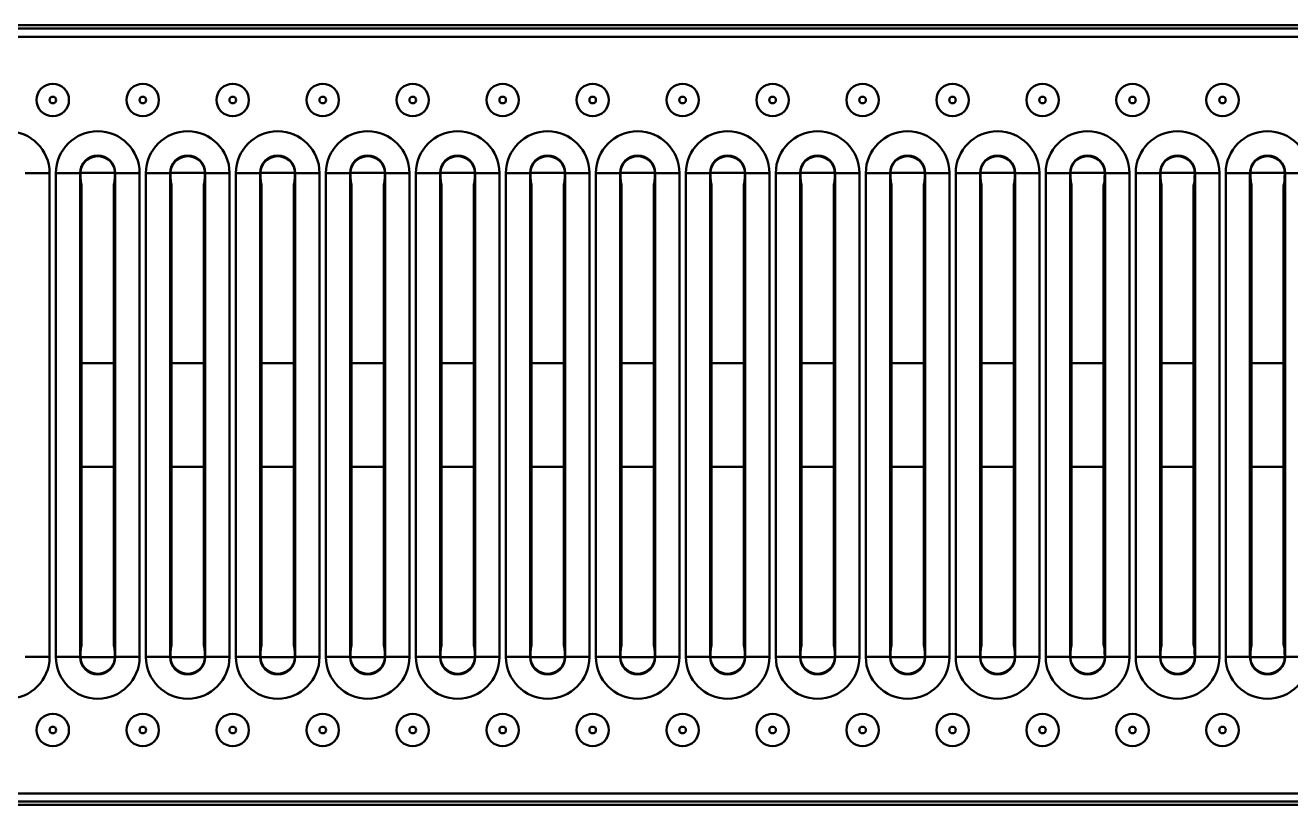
# Model space of a CAD drawing. Header units: millimetres. Extents: x 0 to 2100, y 0 to 1485.
# Drawn here: x 974.9 to 1169.7, y 736.2 to 856.2 of the extents above; entities that cross this region are included whole.
import ezdxf

# ---------------------------------------------------------------- set-up
doc = ezdxf.new("R2010")
doc.units = ezdxf.units.MM
doc.header["$LTSCALE"] = 5
doc.layers.add('Sichtbare Kanten(DIN)', color=7, linetype='Continuous', lineweight=50)
doc.layers.add('Sichtbare tangentiale Kanten(DIN)', color=7, linetype='Continuous', lineweight=50)

msp = doc.modelspace()

# ---------------------------------------------------------------- linework, layer by layer
at = {"layer": 'Sichtbare Kanten(DIN)'}
for p, q in [((1333.729, 856.186), (333.729, 856.186)), ((334.229, 855.686), (1333.229, 855.686)), ((983.604, 831.686), (983.604, 760.686)), ((988.554, 760.686), (988.554, 831.686)), ((997.454, 831.686), (997.454, 760.686)), ((1002.404, 760.686), (1002.404, 831.686)), ((1011.304, 831.686), (1011.304, 760.686)), ((1016.254, 760.686), (1016.254, 831.686)), ((1025.154, 831.686), (1025.154, 760.686)), ((1030.104, 760.686), (1030.104, 831.686)), ((1039.004, 831.686), (1039.004, 760.686)), ((1043.954, 760.686), (1043.954, 831.686)), ((1052.854, 831.686), (1052.854, 760.686)), ((1057.804, 760.686), (1057.804, 831.686)), ((1066.704, 831.686), (1066.704, 760.686)), ((1071.654, 760.686), (1071.654, 831.686)), ((1080.554, 831.686), (1080.554, 760.686)), ((1085.504, 760.686), (1085.504, 831.686)), ((1094.404, 831.686), (1094.404, 760.686)), ((1099.354, 760.686), (1099.354, 831.686)), ((1108.254, 831.686), (1108.254, 760.686)), ((1113.204, 760.686), (1113.204, 831.686)), ((1122.104, 831.686), (1122.104, 760.686)), ((1127.054, 760.686), (1127.054, 831.686)), ((1135.954, 831.686), (1135.954, 760.686)), ((1140.904, 760.686), (1140.904, 831.686)), ((1149.804, 831.686), (1149.804, 760.686)), ((1154.754, 760.686), (1154.754, 831.686)), ((1163.654, 831.686), (1163.654, 760.686)), ((1168.604, 760.686), (1168.604, 831.686)), ((334.229, 736.686), (1333.229, 736.686)), ((1333.729, 736.186), (333.729, 736.186))]:
    msp.add_line(p, q, dxfattribs=at)
for centre in [(979.154, 844.686), (993.004, 844.686), (1006.854, 844.686), (1020.704, 844.686), (1034.554, 844.686), (1048.404, 844.686), (1062.254, 844.686), (1076.104, 844.686), (1089.954, 844.686), (1103.804, 844.686), (1117.654, 844.686), (1131.504, 844.686), (1145.354, 844.686), (1159.204, 844.686), (979.154, 747.686), (993.004, 747.686), (1006.854, 747.686), (1020.704, 747.686), (1034.554, 747.686), (1048.404, 747.686), (1062.254, 747.686), (1076.104, 747.686), (1089.954, 747.686), (1103.804, 747.686), (1117.654, 747.686), (1131.504, 747.686), (1145.354, 747.686), (1159.204, 747.686)]:
    msp.add_circle(centre, 2.5, dxfattribs=at)
for centre, major_axis, ratio, start_param, end_param in [((986.079, 833.365), (0, 2.667), 0.9996402, 5.0597379, 7.5066327), ((999.929, 833.365), (0, 2.667), 0.9996402, 5.0597379, 7.5066327), ((1013.779, 833.365), (0, 2.667), 0.9996402, 5.0597379, 7.5066327), ((1027.629, 833.365), (0, 2.667), 0.9996402, 5.0597379, 7.5066327), ((1041.479, 833.365), (0, 2.667), 0.9996402, 5.0597379, 7.5066327), ((1055.329, 833.365), (0, 2.667), 0.9996402, 5.0597379, 7.5066327), ((1069.179, 833.365), (0, 2.667), 0.9996402, 5.0597379, 7.5066327), ((1083.029, 833.365), (0, 2.667), 0.9996402, 5.0597379, 7.5066327), ((1096.879, 833.365), (0, 2.667), 0.9996402, 5.0597379, 7.5066327), ((1110.729, 833.365), (0, 2.667), 0.9996402, 5.0597379, 7.5066327), ((1124.579, 833.365), (0, 2.667), 0.9996402, 5.0597379, 7.5066327), ((1138.429, 833.365), (0, 2.667), 0.9996402, 5.0597379, 7.5066327), ((1152.279, 833.365), (0, 2.667), 0.9996402, 5.0597379, 7.5066327), ((1166.129, 833.365), (0, 2.667), 0.9996402, 5.0597379, 7.5066327), ((983.604, 833.686), (0, 2), 0.0874887, 1.6961242, 3.1415927), ((988.554, 833.686), (0, -2), 0.0874887, 0, 1.4454685), ((997.454, 833.686), (0, 2), 0.0874887, 1.6961242, 3.1415927), ((1002.404, 833.686), (0, -2), 0.0874887, 0, 1.4454685), ((1011.304, 833.686), (0, 2), 0.0874887, 1.6961242, 3.1415927), ((1016.254, 833.686), (0, -2), 0.0874887, 0, 1.4454685), ((1025.154, 833.686), (0, 2), 0.0874887, 1.6961242, 3.1415927), ((1030.104, 833.686), (0, -2), 0.0874887, 0, 1.4454685), ((1039.004, 833.686), (0, 2), 0.0874887, 1.6961242, 3.1415927), ((1043.954, 833.686), (0, -2), 0.0874887, 0, 1.4454685), ((1052.854, 833.686), (0, 2), 0.0874887, 1.6961242, 3.1415927), ((1057.804, 833.686), (0, -2), 0.0874887, 0, 1.4454685), ((1066.704, 833.686), (0, 2), 0.0874887, 1.6961242, 3.1415927), ((1071.654, 833.686), (0, -2), 0.0874887, 0, 1.4454685), ((1080.554, 833.686), (0, 2), 0.0874887, 1.6961242, 3.1415927), ((1085.504, 833.686), (0, -2), 0.0874887, 0, 1.4454685), ((1094.404, 833.686), (0, 2), 0.0874887, 1.6961242, 3.1415927), ((1099.354, 833.686), (0, -2), 0.0874887, 0, 1.4454685), ((1108.254, 833.686), (0, 2), 0.0874887, 1.6961242, 3.1415927), ((1113.204, 833.686), (0, -2), 0.0874887, 0, 1.4454685), ((1122.104, 833.686), (0, 2), 0.0874887, 1.6961242, 3.1415927), ((1127.054, 833.686), (0, -2), 0.0874887, 0, 1.4454685), ((1135.954, 833.686), (0, 2), 0.0874887, 1.6961242, 3.1415927), ((1140.904, 833.686), (0, -2), 0.0874887, 0, 1.4454685), ((1149.804, 833.686), (0, 2), 0.0874887, 1.6961242, 3.1415927), ((1154.754, 833.686), (0, -2), 0.0874887, 0, 1.4454685), ((1163.654, 833.686), (0, 2), 0.0874887, 1.6961242, 3.1415927), ((1168.604, 833.686), (0, -2), 0.0874887, 0, 1.4454685), ((983.604, 758.686), (0, -2), 0.0874887, 3.1415927, 4.5870611), ((988.554, 758.686), (0, 2), 0.0874887, 4.8377168, 6.2831853), ((997.454, 758.686), (0, -2), 0.0874887, 3.1415927, 4.5870611), ((1002.404, 758.686), (0, 2), 0.0874887, 4.8377168, 6.2831853), ((1011.304, 758.686), (0, -2), 0.0874887, 3.1415927, 4.5870611), ((1016.254, 758.686), (0, 2), 0.0874887, 4.8377168, 6.2831853), ((1025.154, 758.686), (0, -2), 0.0874887, 3.1415927, 4.5870611), ((1030.104, 758.686), (0, 2), 0.0874887, 4.8377168, 6.2831853), ((1039.004, 758.686), (0, -2), 0.0874887, 3.1415927, 4.5870611), ((1043.954, 758.686), (0, 2), 0.0874887, 4.8377168, 6.2831853), ((1052.854, 758.686), (0, -2), 0.0874887, 3.1415927, 4.5870611), ((1057.804, 758.686), (0, 2), 0.0874887, 4.8377168, 6.2831853), ((1066.704, 758.686), (0, -2), 0.0874887, 3.1415927, 4.5870611), ((1071.654, 758.686), (0, 2), 0.0874887, 4.8377168, 6.2831853), ((1080.554, 758.686), (0, -2), 0.0874887, 3.1415927, 4.5870611), ((1085.504, 758.686), (0, 2), 0.0874887, 4.8377168, 6.2831853), ((1094.404, 758.686), (0, -2), 0.0874887, 3.1415927, 4.5870611), ((1099.354, 758.686), (0, 2), 0.0874887, 4.8377168, 6.2831853), ((1108.254, 758.686), (0, -2), 0.0874887, 3.1415927, 4.5870611), ((1113.204, 758.686), (0, 2), 0.0874887, 4.8377168, 6.2831853), ((1122.104, 758.686), (0, -2), 0.0874887, 3.1415927, 4.5870611), ((1127.054, 758.686), (0, 2), 0.0874887, 4.8377168, 6.2831853), ((1135.954, 758.686), (0, -2), 0.0874887, 3.1415927, 4.5870611), ((1140.904, 758.686), (0, 2), 0.0874887, 4.8377168, 6.2831853), ((1149.804, 758.686), (0, -2), 0.0874887, 3.1415927, 4.5870611), ((1154.754, 758.686), (0, 2), 0.0874887, 4.8377168, 6.2831853), ((1163.654, 758.686), (0, -2), 0.0874887, 3.1415927, 4.5870611), ((1168.604, 758.686), (0, 2), 0.0874887, 4.8377168, 6.2831853), ((986.079, 759.008), (0, -2.667), 0.9996402, 5.0597379, 7.5066327), ((999.929, 759.008), (0, -2.667), 0.9996402, 5.0597379, 7.5066327), ((1013.779, 759.008), (0, -2.667), 0.9996402, 5.0597379, 7.5066327), ((1027.629, 759.008), (0, -2.667), 0.9996402, 5.0597379, 7.5066327), ((1041.479, 759.008), (0, -2.667), 0.9996402, 5.0597379, 7.5066327), ((1055.329, 759.008), (0, -2.667), 0.9996402, 5.0597379, 7.5066327), ((1069.179, 759.008), (0, -2.667), 0.9996402, 5.0597379, 7.5066327), ((1083.029, 759.008), (0, -2.667), 0.9996402, 5.0597379, 7.5066327), ((1096.879, 759.008), (0, -2.667), 0.9996402, 5.0597379, 7.5066327), ((1110.729, 759.008), (0, -2.667), 0.9996402, 5.0597379, 7.5066327), ((1124.579, 759.008), (0, -2.667), 0.9996402, 5.0597379, 7.5066327), ((1138.429, 759.008), (0, -2.667), 0.9996402, 5.0597379, 7.5066327), ((1152.279, 759.008), (0, -2.667), 0.9996402, 5.0597379, 7.5066327), ((1166.129, 759.008), (0, -2.667), 0.9996402, 5.0597379, 7.5066327)]:
    msp.add_ellipse(centre, major_axis=major_axis, ratio=ratio, start_param=start_param, end_param=end_param, dxfattribs=at)
for points, knots in [([(983.43, 833.436), (983.43, 833.45), (983.43, 833.463), (983.43, 833.492), (983.431, 833.507), (983.432, 833.548), (983.433, 833.573), (983.437, 833.651), (983.442, 833.702), (983.465, 833.889), (983.493, 834.021), (983.544, 834.19), (983.558, 834.232), (983.572, 834.272)], [0, 0, 0, 0, 0.004080736, 0.004080736, 0.00866605, 0.00866605, 0.016351881, 0.016351881, 0.031890083, 0.031890083, 0.072800189, 0.072800189, 0.086303969, 0.086303969, 0.086303969, 0.086303969]), ([(988.586, 834.272), (988.589, 834.262), (988.593, 834.252), (988.623, 834.166), (988.645, 834.089), (988.694, 833.883), (988.714, 833.753), (988.724, 833.593), (988.726, 833.564), (988.727, 833.518), (988.728, 833.502), (988.728, 833.478), (988.728, 833.469), (988.728, 833.453), (988.728, 833.444), (988.728, 833.436)], [0.001228229, 0.001228229, 0.001228229, 0.001228229, 0.004648992, 0.004648992, 0.029389751, 0.029389751, 0.068905962, 0.068905962, 0.077693724, 0.077693724, 0.082516728, 0.082516728, 0.085093648, 0.085093648, 0.087568489, 0.087568489, 0.087568489, 0.087568489]), ([(997.28, 833.436), (997.28, 833.45), (997.28, 833.463), (997.28, 833.492), (997.281, 833.507), (997.282, 833.548), (997.283, 833.573), (997.287, 833.651), (997.292, 833.702), (997.315, 833.889), (997.343, 834.021), (997.394, 834.19), (997.408, 834.232), (997.422, 834.272)], [0, 0, 0, 0, 0.004080736, 0.004080736, 0.00866605, 0.00866605, 0.016351881, 0.016351881, 0.031890083, 0.031890083, 0.072800189, 0.072800189, 0.086303969, 0.086303969, 0.086303969, 0.086303969]), ([(1002.436, 834.272), (1002.439, 834.262), (1002.443, 834.252), (1002.473, 834.166), (1002.495, 834.089), (1002.544, 833.883), (1002.564, 833.753), (1002.574, 833.593), (1002.576, 833.564), (1002.577, 833.518), (1002.578, 833.502), (1002.578, 833.478), (1002.578, 833.469), (1002.578, 833.453), (1002.578, 833.444), (1002.578, 833.436)], [0.001228229, 0.001228229, 0.001228229, 0.001228229, 0.004648992, 0.004648992, 0.029389751, 0.029389751, 0.068905962, 0.068905962, 0.077693724, 0.077693724, 0.082516728, 0.082516728, 0.085093648, 0.085093648, 0.087568489, 0.087568489, 0.087568489, 0.087568489]), ([(1011.13, 833.436), (1011.13, 833.45), (1011.13, 833.463), (1011.13, 833.492), (1011.131, 833.507), (1011.132, 833.548), (1011.133, 833.573), (1011.137, 833.651), (1011.142, 833.702), (1011.165, 833.889), (1011.193, 834.021), (1011.244, 834.19), (1011.258, 834.232), (1011.272, 834.272)], [0, 0, 0, 0, 0.004080736, 0.004080736, 0.00866605, 0.00866605, 0.016351881, 0.016351881, 0.031890083, 0.031890083, 0.072800189, 0.072800189, 0.086303969, 0.086303969, 0.086303969, 0.086303969]), ([(1016.286, 834.272), (1016.289, 834.262), (1016.293, 834.252), (1016.323, 834.166), (1016.345, 834.089), (1016.394, 833.883), (1016.414, 833.753), (1016.424, 833.593), (1016.426, 833.564), (1016.427, 833.518), (1016.428, 833.502), (1016.428, 833.478), (1016.428, 833.469), (1016.428, 833.453), (1016.428, 833.444), (1016.428, 833.436)], [0.001228229, 0.001228229, 0.001228229, 0.001228229, 0.004648992, 0.004648992, 0.029389751, 0.029389751, 0.068905962, 0.068905962, 0.077693724, 0.077693724, 0.082516728, 0.082516728, 0.085093648, 0.085093648, 0.087568489, 0.087568489, 0.087568489, 0.087568489]), ([(1024.98, 833.436), (1024.98, 833.45), (1024.98, 833.463), (1024.98, 833.492), (1024.981, 833.507), (1024.982, 833.548), (1024.983, 833.573), (1024.987, 833.651), (1024.992, 833.702), (1025.015, 833.889), (1025.043, 834.021), (1025.094, 834.19), (1025.108, 834.232), (1025.122, 834.272)], [0, 0, 0, 0, 0.004080736, 0.004080736, 0.00866605, 0.00866605, 0.016351881, 0.016351881, 0.031890083, 0.031890083, 0.072800189, 0.072800189, 0.086303969, 0.086303969, 0.086303969, 0.086303969]), ([(1030.136, 834.272), (1030.139, 834.262), (1030.143, 834.252), (1030.173, 834.166), (1030.195, 834.089), (1030.244, 833.883), (1030.264, 833.753), (1030.274, 833.593), (1030.276, 833.564), (1030.277, 833.518), (1030.278, 833.502), (1030.278, 833.478), (1030.278, 833.469), (1030.278, 833.453), (1030.278, 833.444), (1030.278, 833.436)], [0.001228229, 0.001228229, 0.001228229, 0.001228229, 0.004648992, 0.004648992, 0.029389751, 0.029389751, 0.068905962, 0.068905962, 0.077693724, 0.077693724, 0.082516728, 0.082516728, 0.085093648, 0.085093648, 0.087568489, 0.087568489, 0.087568489, 0.087568489]), ([(1038.83, 833.436), (1038.83, 833.45), (1038.83, 833.463), (1038.83, 833.492), (1038.831, 833.507), (1038.832, 833.548), (1038.833, 833.573), (1038.837, 833.651), (1038.842, 833.702), (1038.865, 833.889), (1038.893, 834.021), (1038.944, 834.19), (1038.958, 834.232), (1038.972, 834.272)], [0, 0, 0, 0, 0.004080736, 0.004080736, 0.00866605, 0.00866605, 0.016351881, 0.016351881, 0.031890083, 0.031890083, 0.072800189, 0.072800189, 0.086303969, 0.086303969, 0.086303969, 0.086303969]), ([(1043.986, 834.272), (1043.989, 834.262), (1043.993, 834.252), (1044.023, 834.166), (1044.045, 834.089), (1044.094, 833.883), (1044.114, 833.753), (1044.124, 833.593), (1044.126, 833.564), (1044.127, 833.518), (1044.128, 833.502), (1044.128, 833.478), (1044.128, 833.469), (1044.128, 833.453), (1044.128, 833.444), (1044.128, 833.436)], [0.001228229, 0.001228229, 0.001228229, 0.001228229, 0.004648992, 0.004648992, 0.029389751, 0.029389751, 0.068905962, 0.068905962, 0.077693724, 0.077693724, 0.082516728, 0.082516728, 0.085093648, 0.085093648, 0.087568489, 0.087568489, 0.087568489, 0.087568489]), ([(1052.68, 833.436), (1052.68, 833.45), (1052.68, 833.463), (1052.68, 833.492), (1052.681, 833.507), (1052.682, 833.548), (1052.683, 833.573), (1052.687, 833.651), (1052.692, 833.702), (1052.715, 833.889), (1052.743, 834.021), (1052.794, 834.19), (1052.808, 834.232), (1052.822, 834.272)], [0, 0, 0, 0, 0.004080736, 0.004080736, 0.00866605, 0.00866605, 0.016351881, 0.016351881, 0.031890083, 0.031890083, 0.072800189, 0.072800189, 0.086303969, 0.086303969, 0.086303969, 0.086303969]), ([(1057.836, 834.272), (1057.839, 834.262), (1057.843, 834.252), (1057.873, 834.166), (1057.895, 834.089), (1057.944, 833.883), (1057.964, 833.753), (1057.974, 833.593), (1057.976, 833.564), (1057.977, 833.518), (1057.978, 833.502), (1057.978, 833.478), (1057.978, 833.469), (1057.978, 833.453), (1057.978, 833.444), (1057.978, 833.436)], [0.001228229, 0.001228229, 0.001228229, 0.001228229, 0.004648992, 0.004648992, 0.029389751, 0.029389751, 0.068905962, 0.068905962, 0.077693724, 0.077693724, 0.082516728, 0.082516728, 0.085093648, 0.085093648, 0.087568489, 0.087568489, 0.087568489, 0.087568489]), ([(1066.53, 833.436), (1066.53, 833.45), (1066.53, 833.463), (1066.53, 833.492), (1066.531, 833.507), (1066.532, 833.548), (1066.533, 833.573), (1066.537, 833.651), (1066.542, 833.702), (1066.565, 833.889), (1066.593, 834.021), (1066.644, 834.19), (1066.658, 834.232), (1066.672, 834.272)], [0, 0, 0, 0, 0.004080736, 0.004080736, 0.00866605, 0.00866605, 0.016351881, 0.016351881, 0.031890083, 0.031890083, 0.072800189, 0.072800189, 0.086303969, 0.086303969, 0.086303969, 0.086303969]), ([(1071.686, 834.272), (1071.689, 834.262), (1071.693, 834.252), (1071.723, 834.166), (1071.745, 834.089), (1071.794, 833.883), (1071.814, 833.753), (1071.824, 833.593), (1071.826, 833.564), (1071.827, 833.518), (1071.828, 833.502), (1071.828, 833.478), (1071.828, 833.469), (1071.828, 833.453), (1071.828, 833.444), (1071.828, 833.436)], [0.001228229, 0.001228229, 0.001228229, 0.001228229, 0.004648992, 0.004648992, 0.029389751, 0.029389751, 0.068905962, 0.068905962, 0.077693724, 0.077693724, 0.082516728, 0.082516728, 0.085093648, 0.085093648, 0.087568489, 0.087568489, 0.087568489, 0.087568489]), ([(1080.38, 833.436), (1080.38, 833.45), (1080.38, 833.463), (1080.38, 833.492), (1080.381, 833.507), (1080.382, 833.548), (1080.383, 833.573), (1080.387, 833.651), (1080.392, 833.702), (1080.415, 833.889), (1080.443, 834.021), (1080.494, 834.19), (1080.508, 834.232), (1080.522, 834.272)], [0, 0, 0, 0, 0.004080736, 0.004080736, 0.00866605, 0.00866605, 0.016351881, 0.016351881, 0.031890083, 0.031890083, 0.072800189, 0.072800189, 0.086303969, 0.086303969, 0.086303969, 0.086303969]), ([(1085.536, 834.272), (1085.539, 834.262), (1085.543, 834.252), (1085.573, 834.166), (1085.595, 834.089), (1085.644, 833.883), (1085.664, 833.753), (1085.674, 833.593), (1085.676, 833.564), (1085.677, 833.518), (1085.678, 833.502), (1085.678, 833.478), (1085.678, 833.469), (1085.678, 833.453), (1085.678, 833.444), (1085.678, 833.436)], [0.001228229, 0.001228229, 0.001228229, 0.001228229, 0.004648992, 0.004648992, 0.029389751, 0.029389751, 0.068905962, 0.068905962, 0.077693724, 0.077693724, 0.082516728, 0.082516728, 0.085093648, 0.085093648, 0.087568489, 0.087568489, 0.087568489, 0.087568489]), ([(1094.23, 833.436), (1094.23, 833.45), (1094.23, 833.463), (1094.23, 833.492), (1094.231, 833.507), (1094.232, 833.548), (1094.233, 833.573), (1094.237, 833.651), (1094.242, 833.702), (1094.265, 833.889), (1094.293, 834.021), (1094.344, 834.19), (1094.358, 834.232), (1094.372, 834.272)], [0, 0, 0, 0, 0.004080736, 0.004080736, 0.00866605, 0.00866605, 0.016351881, 0.016351881, 0.031890083, 0.031890083, 0.072800189, 0.072800189, 0.086303969, 0.086303969, 0.086303969, 0.086303969]), ([(1099.386, 834.272), (1099.389, 834.262), (1099.393, 834.252), (1099.423, 834.166), (1099.445, 834.089), (1099.494, 833.883), (1099.514, 833.753), (1099.524, 833.593), (1099.526, 833.564), (1099.527, 833.518), (1099.528, 833.502), (1099.528, 833.478), (1099.528, 833.469), (1099.528, 833.453), (1099.528, 833.444), (1099.528, 833.436)], [0.001228229, 0.001228229, 0.001228229, 0.001228229, 0.004648992, 0.004648992, 0.029389751, 0.029389751, 0.068905962, 0.068905962, 0.077693724, 0.077693724, 0.082516728, 0.082516728, 0.085093648, 0.085093648, 0.087568489, 0.087568489, 0.087568489, 0.087568489]), ([(1108.08, 833.436), (1108.08, 833.45), (1108.08, 833.463), (1108.08, 833.492), (1108.081, 833.507), (1108.082, 833.548), (1108.083, 833.573), (1108.087, 833.651), (1108.092, 833.702), (1108.115, 833.889), (1108.143, 834.021), (1108.194, 834.19), (1108.208, 834.232), (1108.222, 834.272)], [0, 0, 0, 0, 0.004080736, 0.004080736, 0.00866605, 0.00866605, 0.016351881, 0.016351881, 0.031890083, 0.031890083, 0.072800189, 0.072800189, 0.086303969, 0.086303969, 0.086303969, 0.086303969]), ([(1113.236, 834.272), (1113.239, 834.262), (1113.243, 834.252), (1113.273, 834.166), (1113.295, 834.089), (1113.344, 833.883), (1113.364, 833.753), (1113.374, 833.593), (1113.376, 833.564), (1113.377, 833.518), (1113.378, 833.502), (1113.378, 833.478), (1113.378, 833.469), (1113.378, 833.453), (1113.378, 833.444), (1113.378, 833.436)], [0.001228229, 0.001228229, 0.001228229, 0.001228229, 0.004648992, 0.004648992, 0.029389751, 0.029389751, 0.068905962, 0.068905962, 0.077693724, 0.077693724, 0.082516728, 0.082516728, 0.085093648, 0.085093648, 0.087568489, 0.087568489, 0.087568489, 0.087568489]), ([(1121.93, 833.436), (1121.93, 833.45), (1121.93, 833.463), (1121.93, 833.492), (1121.931, 833.507), (1121.932, 833.548), (1121.933, 833.573), (1121.937, 833.651), (1121.942, 833.702), (1121.965, 833.889), (1121.993, 834.021), (1122.044, 834.19), (1122.058, 834.232), (1122.072, 834.272)], [0, 0, 0, 0, 0.004080736, 0.004080736, 0.00866605, 0.00866605, 0.016351881, 0.016351881, 0.031890083, 0.031890083, 0.072800189, 0.072800189, 0.086303969, 0.086303969, 0.086303969, 0.086303969]), ([(1127.086, 834.272), (1127.089, 834.262), (1127.093, 834.252), (1127.123, 834.166), (1127.145, 834.089), (1127.194, 833.883), (1127.214, 833.753), (1127.224, 833.593), (1127.226, 833.564), (1127.227, 833.518), (1127.228, 833.502), (1127.228, 833.478), (1127.228, 833.469), (1127.228, 833.453), (1127.228, 833.444), (1127.228, 833.436)], [0.001228229, 0.001228229, 0.001228229, 0.001228229, 0.004648992, 0.004648992, 0.029389751, 0.029389751, 0.068905962, 0.068905962, 0.077693724, 0.077693724, 0.082516728, 0.082516728, 0.085093648, 0.085093648, 0.087568489, 0.087568489, 0.087568489, 0.087568489]), ([(1135.78, 833.436), (1135.78, 833.45), (1135.78, 833.463), (1135.78, 833.492), (1135.781, 833.507), (1135.782, 833.548), (1135.783, 833.573), (1135.787, 833.651), (1135.792, 833.702), (1135.815, 833.889), (1135.843, 834.021), (1135.894, 834.19), (1135.908, 834.232), (1135.922, 834.272)], [0, 0, 0, 0, 0.004080736, 0.004080736, 0.00866605, 0.00866605, 0.016351881, 0.016351881, 0.031890083, 0.031890083, 0.072800189, 0.072800189, 0.086303969, 0.086303969, 0.086303969, 0.086303969]), ([(1140.936, 834.272), (1140.939, 834.262), (1140.943, 834.252), (1140.973, 834.166), (1140.995, 834.089), (1141.044, 833.883), (1141.064, 833.753), (1141.074, 833.593), (1141.076, 833.564), (1141.077, 833.518), (1141.078, 833.502), (1141.078, 833.478), (1141.078, 833.469), (1141.078, 833.453), (1141.078, 833.444), (1141.078, 833.436)], [0.001228229, 0.001228229, 0.001228229, 0.001228229, 0.004648992, 0.004648992, 0.029389751, 0.029389751, 0.068905962, 0.068905962, 0.077693724, 0.077693724, 0.082516728, 0.082516728, 0.085093648, 0.085093648, 0.087568489, 0.087568489, 0.087568489, 0.087568489]), ([(1149.63, 833.436), (1149.63, 833.45), (1149.63, 833.463), (1149.63, 833.492), (1149.631, 833.507), (1149.632, 833.548), (1149.633, 833.573), (1149.637, 833.651), (1149.642, 833.702), (1149.665, 833.889), (1149.693, 834.021), (1149.744, 834.19), (1149.758, 834.232), (1149.772, 834.272)], [0, 0, 0, 0, 0.004080736, 0.004080736, 0.00866605, 0.00866605, 0.016351881, 0.016351881, 0.031890083, 0.031890083, 0.072800189, 0.072800189, 0.086303969, 0.086303969, 0.086303969, 0.086303969]), ([(1154.786, 834.272), (1154.789, 834.262), (1154.793, 834.252), (1154.823, 834.166), (1154.845, 834.089), (1154.894, 833.883), (1154.914, 833.753), (1154.924, 833.593), (1154.926, 833.564), (1154.927, 833.518), (1154.928, 833.502), (1154.928, 833.478), (1154.928, 833.469), (1154.928, 833.453), (1154.928, 833.444), (1154.928, 833.436)], [0.001228229, 0.001228229, 0.001228229, 0.001228229, 0.004648992, 0.004648992, 0.029389751, 0.029389751, 0.068905962, 0.068905962, 0.077693724, 0.077693724, 0.082516728, 0.082516728, 0.085093648, 0.085093648, 0.087568489, 0.087568489, 0.087568489, 0.087568489]), ([(1163.48, 833.436), (1163.48, 833.45), (1163.48, 833.463), (1163.48, 833.492), (1163.481, 833.507), (1163.482, 833.548), (1163.483, 833.573), (1163.487, 833.651), (1163.492, 833.702), (1163.515, 833.889), (1163.543, 834.021), (1163.594, 834.19), (1163.608, 834.232), (1163.622, 834.272)], [0, 0, 0, 0, 0.004080736, 0.004080736, 0.00866605, 0.00866605, 0.016351881, 0.016351881, 0.031890083, 0.031890083, 0.072800189, 0.072800189, 0.086303969, 0.086303969, 0.086303969, 0.086303969]), ([(1168.636, 834.272), (1168.639, 834.262), (1168.643, 834.252), (1168.673, 834.166), (1168.695, 834.089), (1168.744, 833.883), (1168.764, 833.753), (1168.774, 833.593), (1168.776, 833.564), (1168.777, 833.518), (1168.778, 833.502), (1168.778, 833.478), (1168.778, 833.469), (1168.778, 833.453), (1168.778, 833.444), (1168.778, 833.436)], [0.001228229, 0.001228229, 0.001228229, 0.001228229, 0.004648992, 0.004648992, 0.029389751, 0.029389751, 0.068905962, 0.068905962, 0.077693724, 0.077693724, 0.082516728, 0.082516728, 0.085093648, 0.085093648, 0.087568489, 0.087568489, 0.087568489, 0.087568489]), ([(983.572, 758.1), (983.569, 758.11), (983.565, 758.121), (983.535, 758.206), (983.513, 758.284), (983.464, 758.489), (983.444, 758.619), (983.434, 758.78), (983.432, 758.809), (983.431, 758.854), (983.43, 758.87), (983.43, 758.895), (983.43, 758.903), (983.43, 758.92), (983.43, 758.928), (983.43, 758.936)], [0.001228229, 0.001228229, 0.001228229, 0.001228229, 0.004648992, 0.004648992, 0.029389751, 0.029389751, 0.068905962, 0.068905962, 0.077693724, 0.077693724, 0.082516728, 0.082516728, 0.085093648, 0.085093648, 0.087568489, 0.087568489, 0.087568489, 0.087568489]), ([(988.728, 758.936), (988.728, 758.923), (988.728, 758.909), (988.728, 758.88), (988.727, 758.865), (988.726, 758.824), (988.725, 758.799), (988.721, 758.722), (988.716, 758.67), (988.693, 758.484), (988.665, 758.351), (988.614, 758.182), (988.6, 758.141), (988.586, 758.1)], [0, 0, 0, 0, 0.004080736, 0.004080736, 0.00866605, 0.00866605, 0.016351881, 0.016351881, 0.031890083, 0.031890083, 0.072800189, 0.072800189, 0.086303969, 0.086303969, 0.086303969, 0.086303969]), ([(997.422, 758.1), (997.419, 758.11), (997.415, 758.121), (997.385, 758.206), (997.363, 758.284), (997.314, 758.489), (997.294, 758.619), (997.284, 758.78), (997.282, 758.809), (997.281, 758.854), (997.28, 758.87), (997.28, 758.895), (997.28, 758.903), (997.28, 758.92), (997.28, 758.928), (997.28, 758.936)], [0.001228229, 0.001228229, 0.001228229, 0.001228229, 0.004648992, 0.004648992, 0.029389751, 0.029389751, 0.068905962, 0.068905962, 0.077693724, 0.077693724, 0.082516728, 0.082516728, 0.085093648, 0.085093648, 0.087568489, 0.087568489, 0.087568489, 0.087568489]), ([(1002.578, 758.936), (1002.578, 758.923), (1002.578, 758.909), (1002.578, 758.88), (1002.577, 758.865), (1002.576, 758.824), (1002.575, 758.799), (1002.571, 758.722), (1002.566, 758.67), (1002.543, 758.484), (1002.515, 758.351), (1002.464, 758.182), (1002.45, 758.141), (1002.436, 758.1)], [0, 0, 0, 0, 0.004080736, 0.004080736, 0.00866605, 0.00866605, 0.016351881, 0.016351881, 0.031890083, 0.031890083, 0.072800189, 0.072800189, 0.086303969, 0.086303969, 0.086303969, 0.086303969]), ([(1011.272, 758.1), (1011.269, 758.11), (1011.265, 758.121), (1011.235, 758.206), (1011.213, 758.284), (1011.164, 758.489), (1011.144, 758.619), (1011.134, 758.78), (1011.132, 758.809), (1011.131, 758.854), (1011.13, 758.87), (1011.13, 758.895), (1011.13, 758.903), (1011.13, 758.92), (1011.13, 758.928), (1011.13, 758.936)], [0.001228229, 0.001228229, 0.001228229, 0.001228229, 0.004648992, 0.004648992, 0.029389751, 0.029389751, 0.068905962, 0.068905962, 0.077693724, 0.077693724, 0.082516728, 0.082516728, 0.085093648, 0.085093648, 0.087568489, 0.087568489, 0.087568489, 0.087568489]), ([(1016.428, 758.936), (1016.428, 758.923), (1016.428, 758.909), (1016.428, 758.88), (1016.427, 758.865), (1016.426, 758.824), (1016.425, 758.799), (1016.421, 758.722), (1016.416, 758.67), (1016.393, 758.484), (1016.365, 758.351), (1016.314, 758.182), (1016.3, 758.141), (1016.286, 758.1)], [0, 0, 0, 0, 0.004080736, 0.004080736, 0.00866605, 0.00866605, 0.016351881, 0.016351881, 0.031890083, 0.031890083, 0.072800189, 0.072800189, 0.086303969, 0.086303969, 0.086303969, 0.086303969]), ([(1025.122, 758.1), (1025.119, 758.11), (1025.115, 758.121), (1025.085, 758.206), (1025.063, 758.284), (1025.014, 758.489), (1024.994, 758.619), (1024.984, 758.78), (1024.982, 758.809), (1024.981, 758.854), (1024.98, 758.87), (1024.98, 758.895), (1024.98, 758.903), (1024.98, 758.92), (1024.98, 758.928), (1024.98, 758.936)], [0.001228229, 0.001228229, 0.001228229, 0.001228229, 0.004648992, 0.004648992, 0.029389751, 0.029389751, 0.068905962, 0.068905962, 0.077693724, 0.077693724, 0.082516728, 0.082516728, 0.085093648, 0.085093648, 0.087568489, 0.087568489, 0.087568489, 0.087568489]), ([(1030.278, 758.936), (1030.278, 758.923), (1030.278, 758.909), (1030.278, 758.88), (1030.277, 758.865), (1030.276, 758.824), (1030.275, 758.799), (1030.271, 758.722), (1030.266, 758.67), (1030.243, 758.484), (1030.215, 758.351), (1030.164, 758.182), (1030.15, 758.141), (1030.136, 758.1)], [0, 0, 0, 0, 0.004080736, 0.004080736, 0.00866605, 0.00866605, 0.016351881, 0.016351881, 0.031890083, 0.031890083, 0.072800189, 0.072800189, 0.086303969, 0.086303969, 0.086303969, 0.086303969]), ([(1038.972, 758.1), (1038.969, 758.11), (1038.965, 758.121), (1038.935, 758.206), (1038.913, 758.284), (1038.864, 758.489), (1038.844, 758.619), (1038.834, 758.78), (1038.832, 758.809), (1038.831, 758.854), (1038.83, 758.87), (1038.83, 758.895), (1038.83, 758.903), (1038.83, 758.92), (1038.83, 758.928), (1038.83, 758.936)], [0.001228229, 0.001228229, 0.001228229, 0.001228229, 0.004648992, 0.004648992, 0.029389751, 0.029389751, 0.068905962, 0.068905962, 0.077693724, 0.077693724, 0.082516728, 0.082516728, 0.085093648, 0.085093648, 0.087568489, 0.087568489, 0.087568489, 0.087568489]), ([(1044.128, 758.936), (1044.128, 758.923), (1044.128, 758.909), (1044.128, 758.88), (1044.127, 758.865), (1044.126, 758.824), (1044.125, 758.799), (1044.121, 758.722), (1044.116, 758.67), (1044.093, 758.484), (1044.065, 758.351), (1044.014, 758.182), (1044, 758.141), (1043.986, 758.1)], [0, 0, 0, 0, 0.004080736, 0.004080736, 0.00866605, 0.00866605, 0.016351881, 0.016351881, 0.031890083, 0.031890083, 0.072800189, 0.072800189, 0.086303969, 0.086303969, 0.086303969, 0.086303969]), ([(1052.822, 758.1), (1052.819, 758.11), (1052.815, 758.121), (1052.785, 758.206), (1052.763, 758.284), (1052.714, 758.489), (1052.694, 758.619), (1052.684, 758.78), (1052.682, 758.809), (1052.681, 758.854), (1052.68, 758.87), (1052.68, 758.895), (1052.68, 758.903), (1052.68, 758.92), (1052.68, 758.928), (1052.68, 758.936)], [0.001228229, 0.001228229, 0.001228229, 0.001228229, 0.004648992, 0.004648992, 0.029389751, 0.029389751, 0.068905962, 0.068905962, 0.077693724, 0.077693724, 0.082516728, 0.082516728, 0.085093648, 0.085093648, 0.087568489, 0.087568489, 0.087568489, 0.087568489]), ([(1057.978, 758.936), (1057.978, 758.923), (1057.978, 758.909), (1057.978, 758.88), (1057.977, 758.865), (1057.976, 758.824), (1057.975, 758.799), (1057.971, 758.722), (1057.966, 758.67), (1057.943, 758.484), (1057.915, 758.351), (1057.864, 758.182), (1057.85, 758.141), (1057.836, 758.1)], [0, 0, 0, 0, 0.004080736, 0.004080736, 0.00866605, 0.00866605, 0.016351881, 0.016351881, 0.031890083, 0.031890083, 0.072800189, 0.072800189, 0.086303969, 0.086303969, 0.086303969, 0.086303969]), ([(1066.672, 758.1), (1066.669, 758.11), (1066.665, 758.121), (1066.635, 758.206), (1066.613, 758.284), (1066.564, 758.489), (1066.544, 758.619), (1066.534, 758.78), (1066.532, 758.809), (1066.531, 758.854), (1066.53, 758.87), (1066.53, 758.895), (1066.53, 758.903), (1066.53, 758.92), (1066.53, 758.928), (1066.53, 758.936)], [0.001228229, 0.001228229, 0.001228229, 0.001228229, 0.004648992, 0.004648992, 0.029389751, 0.029389751, 0.068905962, 0.068905962, 0.077693724, 0.077693724, 0.082516728, 0.082516728, 0.085093648, 0.085093648, 0.087568489, 0.087568489, 0.087568489, 0.087568489]), ([(1071.828, 758.936), (1071.828, 758.923), (1071.828, 758.909), (1071.828, 758.88), (1071.827, 758.865), (1071.826, 758.824), (1071.825, 758.799), (1071.821, 758.722), (1071.816, 758.67), (1071.793, 758.484), (1071.765, 758.351), (1071.714, 758.182), (1071.7, 758.141), (1071.686, 758.1)], [0, 0, 0, 0, 0.004080736, 0.004080736, 0.00866605, 0.00866605, 0.016351881, 0.016351881, 0.031890083, 0.031890083, 0.072800189, 0.072800189, 0.086303969, 0.086303969, 0.086303969, 0.086303969]), ([(1080.522, 758.1), (1080.519, 758.11), (1080.515, 758.121), (1080.485, 758.206), (1080.463, 758.284), (1080.414, 758.489), (1080.394, 758.619), (1080.384, 758.78), (1080.382, 758.809), (1080.381, 758.854), (1080.38, 758.87), (1080.38, 758.895), (1080.38, 758.903), (1080.38, 758.92), (1080.38, 758.928), (1080.38, 758.936)], [0.001228229, 0.001228229, 0.001228229, 0.001228229, 0.004648992, 0.004648992, 0.029389751, 0.029389751, 0.068905962, 0.068905962, 0.077693724, 0.077693724, 0.082516728, 0.082516728, 0.085093648, 0.085093648, 0.087568489, 0.087568489, 0.087568489, 0.087568489]), ([(1085.678, 758.936), (1085.678, 758.923), (1085.678, 758.909), (1085.678, 758.88), (1085.677, 758.865), (1085.676, 758.824), (1085.675, 758.799), (1085.671, 758.722), (1085.666, 758.67), (1085.643, 758.484), (1085.615, 758.351), (1085.564, 758.182), (1085.55, 758.141), (1085.536, 758.1)], [0, 0, 0, 0, 0.004080736, 0.004080736, 0.00866605, 0.00866605, 0.016351881, 0.016351881, 0.031890083, 0.031890083, 0.072800189, 0.072800189, 0.086303969, 0.086303969, 0.086303969, 0.086303969]), ([(1094.372, 758.1), (1094.369, 758.11), (1094.365, 758.121), (1094.335, 758.206), (1094.313, 758.284), (1094.264, 758.489), (1094.244, 758.619), (1094.234, 758.78), (1094.232, 758.809), (1094.231, 758.854), (1094.23, 758.87), (1094.23, 758.895), (1094.23, 758.903), (1094.23, 758.92), (1094.23, 758.928), (1094.23, 758.936)], [0.001228229, 0.001228229, 0.001228229, 0.001228229, 0.004648992, 0.004648992, 0.029389751, 0.029389751, 0.068905962, 0.068905962, 0.077693724, 0.077693724, 0.082516728, 0.082516728, 0.085093648, 0.085093648, 0.087568489, 0.087568489, 0.087568489, 0.087568489]), ([(1099.528, 758.936), (1099.528, 758.923), (1099.528, 758.909), (1099.528, 758.88), (1099.527, 758.865), (1099.526, 758.824), (1099.525, 758.799), (1099.521, 758.722), (1099.516, 758.67), (1099.493, 758.484), (1099.465, 758.351), (1099.414, 758.182), (1099.4, 758.141), (1099.386, 758.1)], [0, 0, 0, 0, 0.004080736, 0.004080736, 0.00866605, 0.00866605, 0.016351881, 0.016351881, 0.031890083, 0.031890083, 0.072800189, 0.072800189, 0.086303969, 0.086303969, 0.086303969, 0.086303969]), ([(1108.222, 758.1), (1108.219, 758.11), (1108.215, 758.121), (1108.185, 758.206), (1108.163, 758.284), (1108.114, 758.489), (1108.094, 758.619), (1108.084, 758.78), (1108.082, 758.809), (1108.081, 758.854), (1108.08, 758.87), (1108.08, 758.895), (1108.08, 758.903), (1108.08, 758.92), (1108.08, 758.928), (1108.08, 758.936)], [0.001228229, 0.001228229, 0.001228229, 0.001228229, 0.004648992, 0.004648992, 0.029389751, 0.029389751, 0.068905962, 0.068905962, 0.077693724, 0.077693724, 0.082516728, 0.082516728, 0.085093648, 0.085093648, 0.087568489, 0.087568489, 0.087568489, 0.087568489]), ([(1113.378, 758.936), (1113.378, 758.923), (1113.378, 758.909), (1113.378, 758.88), (1113.377, 758.865), (1113.376, 758.824), (1113.375, 758.799), (1113.371, 758.722), (1113.366, 758.67), (1113.343, 758.484), (1113.315, 758.351), (1113.264, 758.182), (1113.25, 758.141), (1113.236, 758.1)], [0, 0, 0, 0, 0.004080736, 0.004080736, 0.00866605, 0.00866605, 0.016351881, 0.016351881, 0.031890083, 0.031890083, 0.072800189, 0.072800189, 0.086303969, 0.086303969, 0.086303969, 0.086303969]), ([(1122.072, 758.1), (1122.069, 758.11), (1122.065, 758.121), (1122.035, 758.206), (1122.013, 758.284), (1121.964, 758.489), (1121.944, 758.619), (1121.934, 758.78), (1121.932, 758.809), (1121.931, 758.854), (1121.93, 758.87), (1121.93, 758.895), (1121.93, 758.903), (1121.93, 758.92), (1121.93, 758.928), (1121.93, 758.936)], [0.001228229, 0.001228229, 0.001228229, 0.001228229, 0.004648992, 0.004648992, 0.029389751, 0.029389751, 0.068905962, 0.068905962, 0.077693724, 0.077693724, 0.082516728, 0.082516728, 0.085093648, 0.085093648, 0.087568489, 0.087568489, 0.087568489, 0.087568489]), ([(1127.228, 758.936), (1127.228, 758.923), (1127.228, 758.909), (1127.228, 758.88), (1127.227, 758.865), (1127.226, 758.824), (1127.225, 758.799), (1127.221, 758.722), (1127.216, 758.67), (1127.193, 758.484), (1127.165, 758.351), (1127.114, 758.182), (1127.1, 758.141), (1127.086, 758.1)], [0, 0, 0, 0, 0.004080736, 0.004080736, 0.00866605, 0.00866605, 0.016351881, 0.016351881, 0.031890083, 0.031890083, 0.072800189, 0.072800189, 0.086303969, 0.086303969, 0.086303969, 0.086303969]), ([(1135.922, 758.1), (1135.919, 758.11), (1135.915, 758.121), (1135.885, 758.206), (1135.863, 758.284), (1135.814, 758.489), (1135.794, 758.619), (1135.784, 758.78), (1135.782, 758.809), (1135.781, 758.854), (1135.78, 758.87), (1135.78, 758.895), (1135.78, 758.903), (1135.78, 758.92), (1135.78, 758.928), (1135.78, 758.936)], [0.001228229, 0.001228229, 0.001228229, 0.001228229, 0.004648992, 0.004648992, 0.029389751, 0.029389751, 0.068905962, 0.068905962, 0.077693724, 0.077693724, 0.082516728, 0.082516728, 0.085093648, 0.085093648, 0.087568489, 0.087568489, 0.087568489, 0.087568489]), ([(1141.078, 758.936), (1141.078, 758.923), (1141.078, 758.909), (1141.078, 758.88), (1141.077, 758.865), (1141.076, 758.824), (1141.075, 758.799), (1141.071, 758.722), (1141.066, 758.67), (1141.043, 758.484), (1141.015, 758.351), (1140.964, 758.182), (1140.95, 758.141), (1140.936, 758.1)], [0, 0, 0, 0, 0.004080736, 0.004080736, 0.00866605, 0.00866605, 0.016351881, 0.016351881, 0.031890083, 0.031890083, 0.072800189, 0.072800189, 0.086303969, 0.086303969, 0.086303969, 0.086303969]), ([(1149.772, 758.1), (1149.769, 758.11), (1149.765, 758.121), (1149.735, 758.206), (1149.713, 758.284), (1149.664, 758.489), (1149.644, 758.619), (1149.634, 758.78), (1149.632, 758.809), (1149.631, 758.854), (1149.63, 758.87), (1149.63, 758.895), (1149.63, 758.903), (1149.63, 758.92), (1149.63, 758.928), (1149.63, 758.936)], [0.001228229, 0.001228229, 0.001228229, 0.001228229, 0.004648992, 0.004648992, 0.029389751, 0.029389751, 0.068905962, 0.068905962, 0.077693724, 0.077693724, 0.082516728, 0.082516728, 0.085093648, 0.085093648, 0.087568489, 0.087568489, 0.087568489, 0.087568489]), ([(1154.928, 758.936), (1154.928, 758.923), (1154.928, 758.909), (1154.928, 758.88), (1154.927, 758.865), (1154.926, 758.824), (1154.925, 758.799), (1154.921, 758.722), (1154.916, 758.67), (1154.893, 758.484), (1154.865, 758.351), (1154.814, 758.182), (1154.8, 758.141), (1154.786, 758.1)], [0, 0, 0, 0, 0.004080736, 0.004080736, 0.00866605, 0.00866605, 0.016351881, 0.016351881, 0.031890083, 0.031890083, 0.072800189, 0.072800189, 0.086303969, 0.086303969, 0.086303969, 0.086303969]), ([(1163.622, 758.1), (1163.619, 758.11), (1163.615, 758.121), (1163.585, 758.206), (1163.563, 758.284), (1163.514, 758.489), (1163.494, 758.619), (1163.484, 758.78), (1163.482, 758.809), (1163.481, 758.854), (1163.48, 758.87), (1163.48, 758.895), (1163.48, 758.903), (1163.48, 758.92), (1163.48, 758.928), (1163.48, 758.936)], [0.001228229, 0.001228229, 0.001228229, 0.001228229, 0.004648992, 0.004648992, 0.029389751, 0.029389751, 0.068905962, 0.068905962, 0.077693724, 0.077693724, 0.082516728, 0.082516728, 0.085093648, 0.085093648, 0.087568489, 0.087568489, 0.087568489, 0.087568489]), ([(1168.778, 758.936), (1168.778, 758.923), (1168.778, 758.909), (1168.778, 758.88), (1168.777, 758.865), (1168.776, 758.824), (1168.775, 758.799), (1168.771, 758.722), (1168.766, 758.67), (1168.743, 758.484), (1168.715, 758.351), (1168.664, 758.182), (1168.65, 758.141), (1168.636, 758.1)], [0, 0, 0, 0, 0.004080736, 0.004080736, 0.00866605, 0.00866605, 0.016351881, 0.016351881, 0.031890083, 0.031890083, 0.072800189, 0.072800189, 0.086303969, 0.086303969, 0.086303969, 0.086303969])]:
    msp.add_open_spline(points, degree=3, knots=knots, dxfattribs=at)
at = {"layer": 'Sichtbare tangentiale Kanten(DIN)'}
for p, q in [((1333.229, 854.436), (334.229, 854.436)), ((974.93, 833.436), (978.664, 833.436)), ((978.664, 758.936), (978.664, 833.436)), ((979.644, 833.436), (979.644, 758.936)), ((983.378, 833.436), (979.644, 833.436)), ((983.378, 758.936), (983.378, 833.436)), ((983.378, 833.436), (983.43, 833.436)), ((988.728, 833.451), (983.43, 833.451)), ((988.78, 833.436), (988.728, 833.436)), ((988.78, 833.436), (992.514, 833.436)), ((988.78, 833.436), (988.78, 758.936)), ((992.514, 758.936), (992.514, 833.436)), ((993.494, 833.436), (993.494, 758.936)), ((997.228, 833.436), (993.494, 833.436)), ((997.228, 758.936), (997.228, 833.436)), ((997.228, 833.436), (997.28, 833.436)), ((1002.578, 833.451), (997.28, 833.451)), ((1002.63, 833.436), (1002.578, 833.436)), ((1002.63, 833.436), (1006.364, 833.436)), ((1002.63, 833.436), (1002.63, 758.936)), ((1006.364, 758.936), (1006.364, 833.436)), ((1007.344, 833.436), (1007.344, 758.936)), ((1011.078, 833.436), (1007.344, 833.436)), ((1011.078, 758.936), (1011.078, 833.436)), ((1011.078, 833.436), (1011.13, 833.436)), ((1016.428, 833.451), (1011.13, 833.451)), ((1016.48, 833.436), (1016.428, 833.436)), ((1016.48, 833.436), (1020.214, 833.436)), ((1016.48, 833.436), (1016.48, 758.936)), ((1020.214, 758.936), (1020.214, 833.436)), ((1021.194, 833.436), (1021.194, 758.936)), ((1024.928, 833.436), (1021.194, 833.436)), ((1024.928, 758.936), (1024.928, 833.436)), ((1024.928, 833.436), (1024.98, 833.436)), ((1030.278, 833.451), (1024.98, 833.451)), ((1030.33, 833.436), (1030.278, 833.436)), ((1030.33, 833.436), (1034.064, 833.436)), ((1030.33, 833.436), (1030.33, 758.936)), ((1034.064, 758.936), (1034.064, 833.436)), ((1035.044, 833.436), (1035.044, 758.936)), ((1038.778, 833.436), (1035.044, 833.436)), ((1038.778, 758.936), (1038.778, 833.436)), ((1038.778, 833.436), (1038.83, 833.436)), ((1044.128, 833.451), (1038.83, 833.451)), ((1044.18, 833.436), (1044.128, 833.436)), ((1044.18, 833.436), (1047.914, 833.436)), ((1044.18, 833.436), (1044.18, 758.936)), ((1047.914, 758.936), (1047.914, 833.436)), ((1048.894, 833.436), (1048.894, 758.936)), ((1052.628, 833.436), (1048.894, 833.436)), ((1052.628, 758.936), (1052.628, 833.436)), ((1052.628, 833.436), (1052.68, 833.436)), ((1057.978, 833.451), (1052.68, 833.451)), ((1058.03, 833.436), (1057.978, 833.436)), ((1058.03, 833.436), (1061.764, 833.436)), ((1058.03, 833.436), (1058.03, 758.936)), ((1061.764, 758.936), (1061.764, 833.436)), ((1062.744, 833.436), (1062.744, 758.936)), ((1066.478, 833.436), (1062.744, 833.436)), ((1066.478, 758.936), (1066.478, 833.436)), ((1066.478, 833.436), (1066.53, 833.436)), ((1071.828, 833.451), (1066.53, 833.451)), ((1071.88, 833.436), (1071.828, 833.436)), ((1071.88, 833.436), (1075.614, 833.436)), ((1071.88, 833.436), (1071.88, 758.936)), ((1075.614, 758.936), (1075.614, 833.436)), ((1076.594, 833.436), (1076.594, 758.936)), ((1080.328, 833.436), (1076.594, 833.436)), ((1080.328, 758.936), (1080.328, 833.436)), ((1080.328, 833.436), (1080.38, 833.436)), ((1085.678, 833.451), (1080.38, 833.451)), ((1085.73, 833.436), (1085.678, 833.436)), ((1085.73, 833.436), (1089.464, 833.436)), ((1085.73, 833.436), (1085.73, 758.936)), ((1089.464, 758.936), (1089.464, 833.436)), ((1090.444, 833.436), (1090.444, 758.936)), ((1094.178, 833.436), (1090.444, 833.436)), ((1094.178, 758.936), (1094.178, 833.436)), ((1094.178, 833.436), (1094.23, 833.436)), ((1099.528, 833.451), (1094.23, 833.451)), ((1099.58, 833.436), (1099.528, 833.436)), ((1099.58, 833.436), (1103.314, 833.436)), ((1099.58, 833.436), (1099.58, 758.936)), ((1103.314, 758.936), (1103.314, 833.436)), ((1104.294, 833.436), (1104.294, 758.936)), ((1108.028, 833.436), (1104.294, 833.436)), ((1108.028, 758.936), (1108.028, 833.436)), ((1108.028, 833.436), (1108.08, 833.436)), ((1113.378, 833.451), (1108.08, 833.451)), ((1113.43, 833.436), (1113.378, 833.436)), ((1113.43, 833.436), (1117.164, 833.436)), ((1113.43, 833.436), (1113.43, 758.936)), ((1117.164, 758.936), (1117.164, 833.436)), ((1118.144, 833.436), (1118.144, 758.936)), ((1121.878, 833.436), (1118.144, 833.436)), ((1121.878, 758.936), (1121.878, 833.436)), ((1121.878, 833.436), (1121.93, 833.436)), ((1127.228, 833.451), (1121.93, 833.451)), ((1127.28, 833.436), (1127.228, 833.436)), ((1127.28, 833.436), (1131.014, 833.436)), ((1127.28, 833.436), (1127.28, 758.936)), ((1131.014, 758.936), (1131.014, 833.436)), ((1131.994, 833.436), (1131.994, 758.936)), ((1135.728, 833.436), (1131.994, 833.436)), ((1135.728, 758.936), (1135.728, 833.436)), ((1135.728, 833.436), (1135.78, 833.436)), ((1141.078, 833.451), (1135.78, 833.451)), ((1141.13, 833.436), (1141.078, 833.436)), ((1141.13, 833.436), (1144.864, 833.436)), ((1141.13, 833.436), (1141.13, 758.936)), ((1144.864, 758.936), (1144.864, 833.436)), ((1145.844, 833.436), (1145.844, 758.936)), ((1149.578, 833.436), (1145.844, 833.436)), ((1149.578, 758.936), (1149.578, 833.436)), ((1149.578, 833.436), (1149.63, 833.436)), ((1154.928, 833.451), (1149.63, 833.451)), ((1154.98, 833.436), (1154.928, 833.436)), ((1154.98, 833.436), (1158.714, 833.436)), ((1154.98, 833.436), (1154.98, 758.936)), ((1158.714, 758.936), (1158.714, 833.436)), ((1159.694, 833.436), (1159.694, 758.936)), ((1163.428, 833.436), (1159.694, 833.436)), ((1163.428, 758.936), (1163.428, 833.436)), ((1163.428, 833.436), (1163.48, 833.436)), ((1168.778, 833.451), (1163.48, 833.451)), ((1168.83, 833.436), (1168.778, 833.436)), ((1168.83, 833.436), (1172.564, 833.436)), ((1168.83, 833.436), (1168.83, 758.936)), ((988.554, 804.186), (983.604, 804.186)), ((1002.404, 804.186), (997.454, 804.186)), ((1016.254, 804.186), (1011.304, 804.186)), ((1030.104, 804.186), (1025.154, 804.186)), ((1043.954, 804.186), (1039.004, 804.186)), ((1057.804, 804.186), (1052.854, 804.186)), ((1071.654, 804.186), (1066.704, 804.186)), ((1085.504, 804.186), (1080.554, 804.186)), ((1099.354, 804.186), (1094.404, 804.186)), ((1113.204, 804.186), (1108.254, 804.186)), ((1127.054, 804.186), (1122.104, 804.186)), ((1140.904, 804.186), (1135.954, 804.186)), ((1154.754, 804.186), (1149.804, 804.186)), ((1168.604, 804.186), (1163.654, 804.186)), ((988.554, 788.186), (983.604, 788.186)), ((1002.404, 788.186), (997.454, 788.186)), ((1016.254, 788.186), (1011.304, 788.186)), ((1030.104, 788.186), (1025.154, 788.186)), ((1043.954, 788.186), (1039.004, 788.186)), ((1057.804, 788.186), (1052.854, 788.186)), ((1071.654, 788.186), (1066.704, 788.186)), ((1085.504, 788.186), (1080.554, 788.186)), ((1099.354, 788.186), (1094.404, 788.186)), ((1113.204, 788.186), (1108.254, 788.186)), ((1127.054, 788.186), (1122.104, 788.186)), ((1140.904, 788.186), (1135.954, 788.186)), ((1154.754, 788.186), (1149.804, 788.186)), ((1168.604, 788.186), (1163.654, 788.186)), ((978.664, 758.936), (974.93, 758.936)), ((979.644, 758.936), (983.378, 758.936)), ((983.378, 758.936), (983.43, 758.936)), ((988.728, 758.921), (983.43, 758.921)), ((988.78, 758.936), (988.728, 758.936)), ((992.514, 758.936), (988.78, 758.936)), ((993.494, 758.936), (997.228, 758.936)), ((997.228, 758.936), (997.28, 758.936)), ((1002.578, 758.921), (997.28, 758.921)), ((1002.63, 758.936), (1002.578, 758.936)), ((1006.364, 758.936), (1002.63, 758.936)), ((1007.344, 758.936), (1011.078, 758.936)), ((1011.078, 758.936), (1011.13, 758.936)), ((1016.428, 758.921), (1011.13, 758.921)), ((1016.48, 758.936), (1016.428, 758.936)), ((1020.214, 758.936), (1016.48, 758.936)), ((1021.194, 758.936), (1024.928, 758.936)), ((1024.928, 758.936), (1024.98, 758.936)), ((1030.278, 758.921), (1024.98, 758.921)), ((1030.33, 758.936), (1030.278, 758.936)), ((1034.064, 758.936), (1030.33, 758.936)), ((1035.044, 758.936), (1038.778, 758.936)), ((1038.778, 758.936), (1038.83, 758.936)), ((1044.128, 758.921), (1038.83, 758.921)), ((1044.18, 758.936), (1044.128, 758.936)), ((1047.914, 758.936), (1044.18, 758.936)), ((1048.894, 758.936), (1052.628, 758.936)), ((1052.628, 758.936), (1052.68, 758.936)), ((1057.978, 758.921), (1052.68, 758.921)), ((1058.03, 758.936), (1057.978, 758.936)), ((1061.764, 758.936), (1058.03, 758.936)), ((1062.744, 758.936), (1066.478, 758.936)), ((1066.478, 758.936), (1066.53, 758.936)), ((1071.828, 758.921), (1066.53, 758.921)), ((1071.88, 758.936), (1071.828, 758.936)), ((1075.614, 758.936), (1071.88, 758.936)), ((1076.594, 758.936), (1080.328, 758.936)), ((1080.328, 758.936), (1080.38, 758.936)), ((1085.678, 758.921), (1080.38, 758.921)), ((1085.73, 758.936), (1085.678, 758.936)), ((1089.464, 758.936), (1085.73, 758.936)), ((1090.444, 758.936), (1094.178, 758.936)), ((1094.178, 758.936), (1094.23, 758.936)), ((1099.528, 758.921), (1094.23, 758.921)), ((1099.58, 758.936), (1099.528, 758.936)), ((1103.314, 758.936), (1099.58, 758.936)), ((1104.294, 758.936), (1108.028, 758.936)), ((1108.028, 758.936), (1108.08, 758.936)), ((1113.378, 758.921), (1108.08, 758.921)), ((1113.43, 758.936), (1113.378, 758.936)), ((1117.164, 758.936), (1113.43, 758.936)), ((1118.144, 758.936), (1121.878, 758.936)), ((1121.878, 758.936), (1121.93, 758.936)), ((1127.228, 758.921), (1121.93, 758.921)), ((1127.28, 758.936), (1127.228, 758.936)), ((1131.014, 758.936), (1127.28, 758.936)), ((1131.994, 758.936), (1135.728, 758.936)), ((1135.728, 758.936), (1135.78, 758.936)), ((1141.078, 758.921), (1135.78, 758.921)), ((1141.13, 758.936), (1141.078, 758.936)), ((1144.864, 758.936), (1141.13, 758.936)), ((1145.844, 758.936), (1149.578, 758.936)), ((1149.578, 758.936), (1149.63, 758.936)), ((1154.928, 758.921), (1149.63, 758.921)), ((1154.98, 758.936), (1154.928, 758.936)), ((1158.714, 758.936), (1154.98, 758.936)), ((1159.694, 758.936), (1163.428, 758.936)), ((1163.428, 758.936), (1163.48, 758.936)), ((1168.778, 758.921), (1163.48, 758.921)), ((1168.83, 758.936), (1168.778, 758.936)), ((1172.564, 758.936), (1168.83, 758.936)), ((334.229, 737.936), (1333.229, 737.936))]:
    msp.add_line(p, q, dxfattribs=at)
for centre in [(979.154, 844.686), (993.004, 844.686), (1006.854, 844.686), (1020.704, 844.686), (1034.554, 844.686), (1048.404, 844.686), (1062.254, 844.686), (1076.104, 844.686), (1089.954, 844.686), (1103.804, 844.686), (1117.654, 844.686), (1131.504, 844.686), (1145.354, 844.686), (1159.204, 844.686), (979.154, 747.686), (993.004, 747.686), (1006.854, 747.686), (1020.704, 747.686), (1034.554, 747.686), (1048.404, 747.686), (1062.254, 747.686), (1076.104, 747.686), (1089.954, 747.686), (1103.804, 747.686), (1117.654, 747.686), (1131.504, 747.686), (1145.354, 747.686), (1159.204, 747.686)]:
    msp.add_circle(centre, 0.511, dxfattribs=at)
for centre, radius, start, end in [((972.229, 833.436), 6.435, 0, 180), ((986.079, 833.436), 6.435, 0, 180), ((999.929, 833.436), 6.435, 0, 180), ((1013.779, 833.436), 6.435, 0, 180), ((1027.629, 833.436), 6.435, 0, 180), ((1041.479, 833.436), 6.435, 0, 180), ((1055.329, 833.436), 6.435, 0, 180), ((1069.179, 833.436), 6.435, 0, 180), ((1083.029, 833.436), 6.435, 0, 180), ((1096.879, 833.436), 6.435, 0, 180), ((1110.729, 833.436), 6.435, 0, 180), ((1124.579, 833.436), 6.435, 0, 180), ((1138.429, 833.436), 6.435, 0, 180), ((1152.279, 833.436), 6.435, 0, 180), ((1166.129, 833.436), 6.435, 0, 180), ((986.079, 833.436), 2.701, 0, 180), ((999.929, 833.436), 2.701, 0, 180), ((1013.779, 833.436), 2.701, 0, 180), ((1027.629, 833.436), 2.701, 0, 180), ((1041.479, 833.436), 2.701, 0, 180), ((1055.329, 833.436), 2.701, 0, 180), ((1069.179, 833.436), 2.701, 0, 180), ((1083.029, 833.436), 2.701, 0, 180), ((1096.879, 833.436), 2.701, 0, 180), ((1110.729, 833.436), 2.701, 0, 180), ((1124.579, 833.436), 2.701, 0, 180), ((1138.429, 833.436), 2.701, 0, 180), ((1152.279, 833.436), 2.701, 0, 180), ((1166.129, 833.436), 2.701, 0, 180), ((972.229, 758.936), 6.435, 180, 0), ((986.079, 758.936), 6.435, 180, 0), ((986.079, 758.936), 2.701, 180, 0), ((999.929, 758.936), 6.435, 180, 0), ((999.929, 758.936), 2.701, 180, 0), ((1013.779, 758.936), 6.435, 180, 0), ((1013.779, 758.936), 2.701, 180, 0), ((1027.629, 758.936), 6.435, 180, 0), ((1027.629, 758.936), 2.701, 180, 0), ((1041.479, 758.936), 6.435, 180, 0), ((1041.479, 758.936), 2.701, 180, 0), ((1055.329, 758.936), 6.435, 180, 0), ((1055.329, 758.936), 2.701, 180, 0), ((1069.179, 758.936), 6.435, 180, 0), ((1069.179, 758.936), 2.701, 180, 0), ((1083.029, 758.936), 6.435, 180, 0), ((1083.029, 758.936), 2.701, 180, 0), ((1096.879, 758.936), 6.435, 180, 0), ((1096.879, 758.936), 2.701, 180, 0), ((1110.729, 758.936), 6.435, 180, 0), ((1110.729, 758.936), 2.701, 180, 0), ((1124.579, 758.936), 6.435, 180, 0), ((1124.579, 758.936), 2.701, 180, 0), ((1138.429, 758.936), 6.435, 180, 0), ((1138.429, 758.936), 2.701, 180, 0), ((1152.279, 758.936), 6.435, 180, 0), ((1152.279, 758.936), 2.701, 180, 0), ((1166.129, 758.936), 6.435, 180, 0), ((1166.129, 758.936), 2.701, 180, 0)]:
    msp.add_arc(centre, radius, start, end, dxfattribs=at)

doc.saveas('drawing.dxf')
